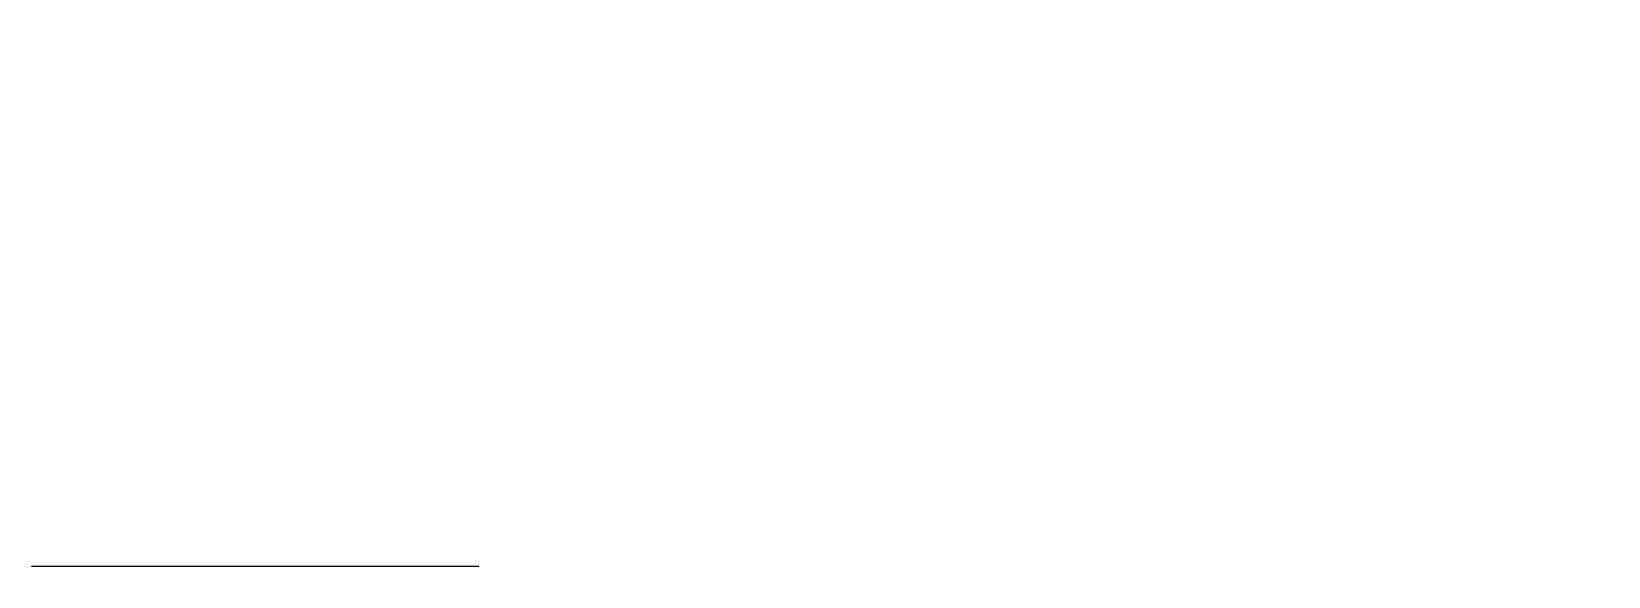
# Model space of a CAD drawing. Extents: x 0 to 70.5, y -0.5 to 23.9.
import ezdxf

# ---------------------------------------------------------------- set-up
doc = ezdxf.new("R2010")
doc.units = 0
doc.layers.add('TEST_MAIN', color=7, linetype='Continuous')

msp = doc.modelspace()

# ---------------------------------------------------------------- linework, layer by layer
at = {"layer": 'TEST_MAIN'}
msp.add_line((0, 0), (20, 0), dxfattribs=at)

doc.saveas('drawing.dxf')
